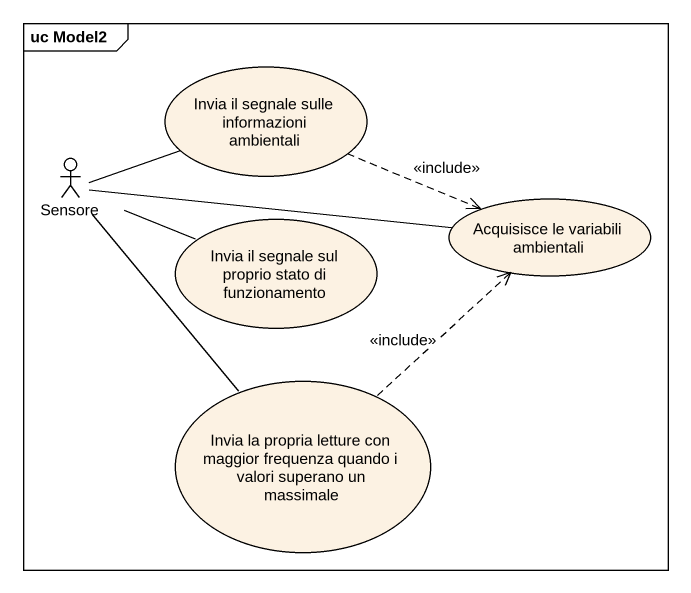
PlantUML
@startuml
mainframe uc Model2
usecase "Invia il segnale sulle informazioni ambientali" as Invia_il_segnale_sulle
actor Sensore
usecase "Invia il segnale sul proprio stato di funzionamento" as Invia_il_segnale_sul
usecase "Acquisisce le variabili ambientali" as Acquisisce_le_variabili
usecase "Invia la propria letture con maggior frequenza quando i valori superano un massimale" as Invia_la_propria_letture
Invia_il_segnale_sulle .right.> Acquisisce_le_variabili : <<include>>
Sensore -right- Invia_il_segnale_sulle
Sensore -right- Invia_il_segnale_sul
Sensore -right- Acquisisce_le_variabili
Sensore -- Invia_la_propria_letture
Invia_la_propria_letture .up.> Acquisisce_le_variabili : <<include>>
@enduml
